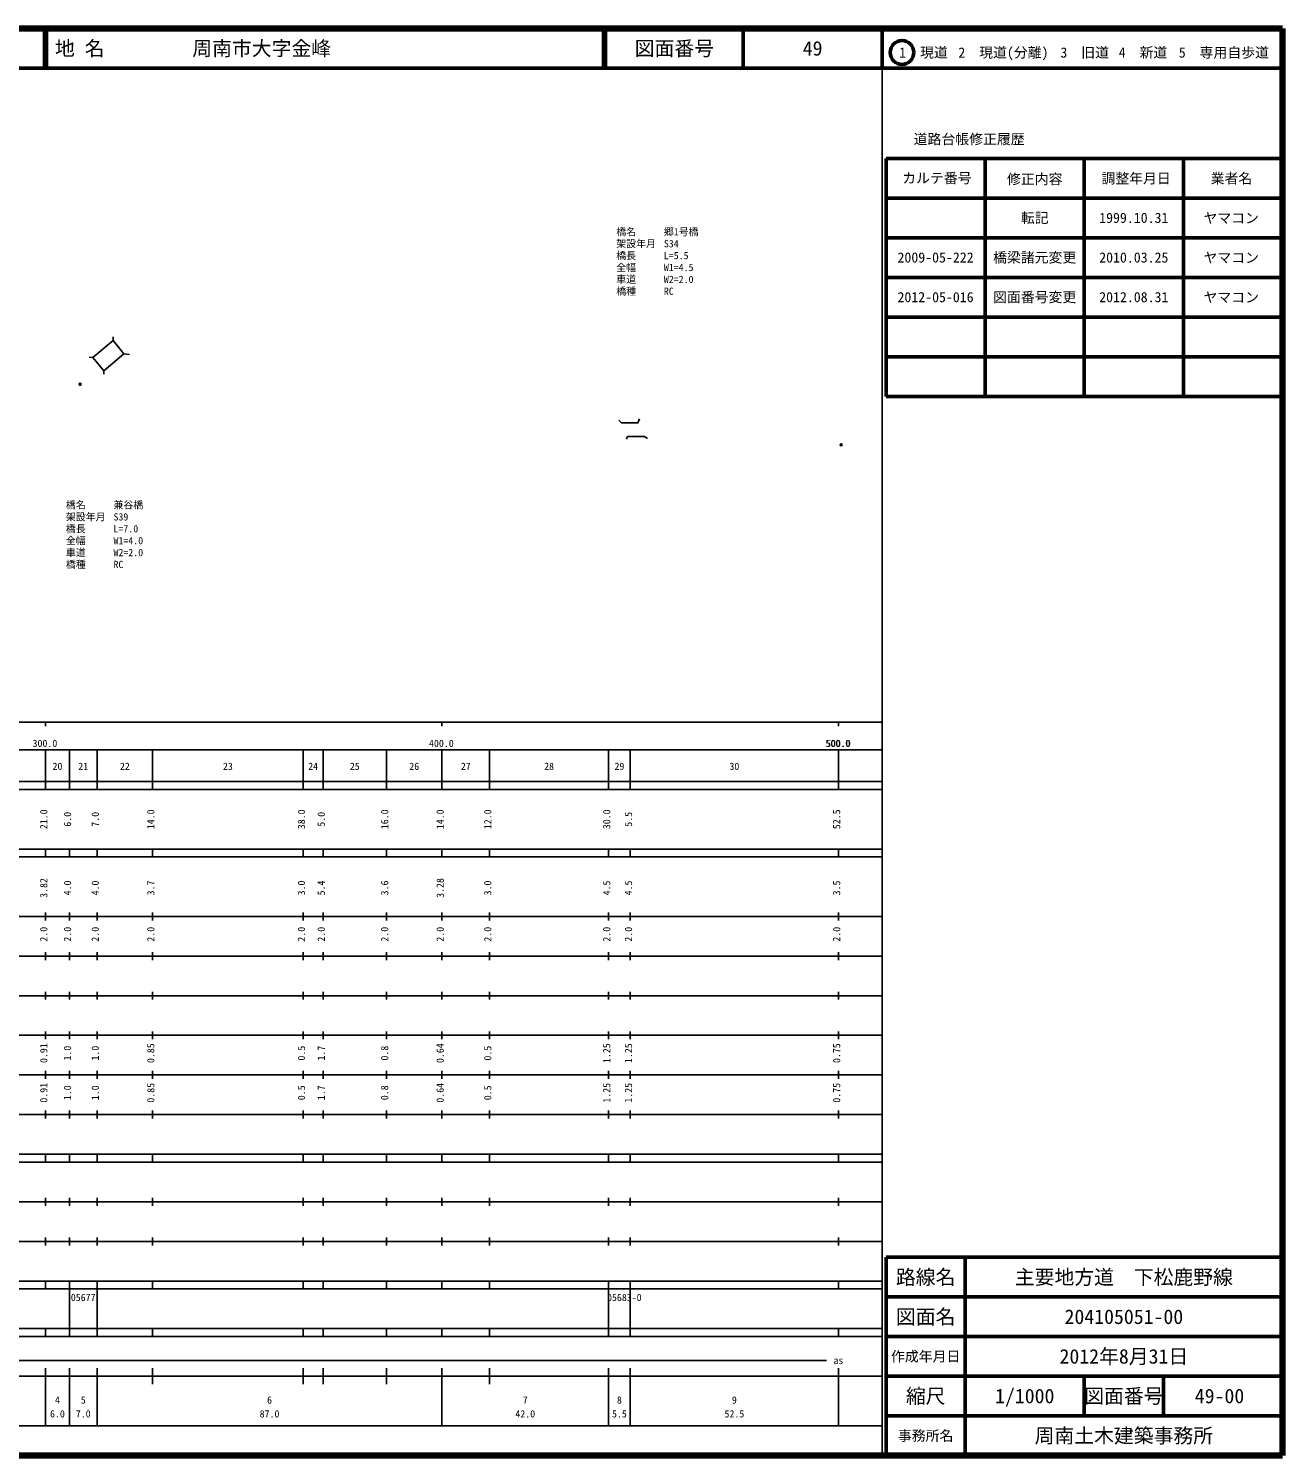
# Model space of a CAD drawing. Units: millimetres on the paper, with parts at other scales. Extents: x 40 to 680, y 20 to 380.
# Drawn here: x 363.7 to 680, y 20 to 380 of the extents above; entities that cross this region are included whole.
import ezdxf
from ezdxf.enums import TextEntityAlignment as Align

# ---------------------------------------------------------------- set-up
doc = ezdxf.new("R2010")
doc.units = ezdxf.units.MM
doc.header["$PDMODE"] = 32
doc.header["$PDSIZE"] = 0.5
for name, color, linetype in [('M-OTRS', 6, 'Continuous'), ('M-STR-HTXT', 7, 'Continuous'), ('M-TTL-TXT', 7, 'Continuous')]:
    doc.layers.add(name, color=color, linetype=linetype)
for name, color, linetype, lineweight in [('M-STR-STR1', 1, 'Continuous', 25), ('M-TTL', 2, 'Continuous', 140), ('M-TTL-BAND', 7, 'Continuous', 25), ('M-TTL-FRAM', 2, 'Continuous', 50), ('M-TTL-LINE', 7, 'Continuous', 50)]:
    doc.layers.add(name, color=color, linetype=linetype, lineweight=lineweight)
doc.styles.add('ＭＳ ゴシック', font='')
doc.styles.get('ＭＳ ゴシック').set_extended_font_data('MS Gothic')

msp = doc.modelspace()

# ---------------------------------------------------------------- linework, layer by layer
at = {"layer": 'M-OTRS'}
for p in [(376.719, 290.24), (568.681, 274.953)]:
    msp.add_point(p, dxfattribs=at)
at = {"layer": 'M-STR-STR1'}
for p, q in [((385.07, 301.285), (387.723, 297.905)), ((382.736, 293.603), (379.895, 297.015))]:
    msp.add_line(p, q, dxfattribs=at)
for points in [[(378.974, 297.054), (379.895, 297.015), (385.07, 301.285), (385.07, 302.196)], [(389.213, 297.791), (387.723, 297.905), (382.736, 293.603), (382.741, 292.817)], [(512.622, 281.186), (513.315, 280.502), (517.436, 280.512), (517.802, 281.493)], [(514.517, 276.376), (514.795, 277.067), (519.113, 277.041), (519.797, 276.565)]]:
    msp.add_lwpolyline(points, dxfattribs=at)
at = {"layer": 'M-TTL'}
for p, q in [((680, 380), (40, 380)), ((680, 20), (680, 380)), ((40, 20), (680, 20))]:
    msp.add_line(p, q, dxfattribs=at)
at = {"layer": 'M-TTL-BAND'}
for p, q in [((579, 20), (579, 370)), ((40, 205), (579, 205)), ((368, 205), (368, 204)), ((468, 205), (468, 204)), ((568, 205), (568, 204)), ((68, 198), (579, 198)), ((368, 188), (368, 198)), ((374, 188), (374, 198)), ((381, 188), (381, 198)), ((395, 188), (395, 198)), ((433, 188), (433, 198)), ((438, 188), (438, 198)), ((454, 188), (454, 198)), ((468, 188), (468, 198)), ((480, 188), (480, 198)), ((510, 188), (510, 198)), ((515.5, 188), (515.5, 198)), ((568, 188), (568, 198)), ((40, 190), (579, 190)), ((40, 188), (579, 188)), ((40, 173), (579, 173)), ((368, 171), (368, 173)), ((374, 171), (374, 173)), ((381, 171), (381, 173)), ((395, 171), (395, 173)), ((433, 171), (433, 173)), ((438, 171), (438, 173)), ((454, 171), (454, 173)), ((468, 171), (468, 173)), ((480, 171), (480, 173)), ((510, 171), (510, 173)), ((515.5, 171), (515.5, 173)), ((568, 171), (568, 173)), ((40, 171), (579, 171)), ((40, 156), (579, 156)), ((368, 155), (368, 157)), ((374, 155), (374, 157)), ((381, 155), (381, 157)), ((395, 155), (395, 157)), ((433, 155), (433, 157)), ((438, 155), (438, 157)), ((454, 155), (454, 157)), ((468, 155), (468, 157)), ((480, 155), (480, 157)), ((510, 155), (510, 157)), ((515.5, 155), (515.5, 157)), ((568, 155), (568, 157)), ((46, 146), (579, 146)), ((368, 145), (368, 147)), ((374, 145), (374, 147)), ((381, 145), (381, 147)), ((395, 145), (395, 147)), ((433, 145), (433, 147)), ((438, 145), (438, 147)), ((454, 145), (454, 147)), ((468, 145), (468, 147)), ((480, 145), (480, 147)), ((510, 145), (510, 147)), ((515.5, 145), (515.5, 147)), ((568, 145), (568, 147)), ((368, 135), (368, 137)), ((374, 135), (374, 137)), ((381, 135), (381, 137)), ((395, 135), (395, 137)), ((433, 135), (433, 137)), ((438, 135), (438, 137)), ((454, 135), (454, 137)), ((468, 135), (468, 137)), ((480, 135), (480, 137)), ((510, 135), (510, 137)), ((515.5, 135), (515.5, 137)), ((568, 135), (568, 137)), ((52, 136), (579, 136)), ((46, 126), (579, 126)), ((368, 125), (368, 127)), ((374, 125), (374, 127)), ((381, 125), (381, 127)), ((395, 125), (395, 127)), ((433, 125), (433, 127)), ((438, 125), (438, 127)), ((454, 125), (454, 127)), ((468, 125), (468, 127)), ((480, 125), (480, 127)), ((510, 125), (510, 127)), ((515.5, 125), (515.5, 127)), ((568, 125), (568, 127)), ((52, 116), (579, 116)), ((368, 115), (368, 117)), ((374, 115), (374, 117)), ((381, 115), (381, 117)), ((395, 115), (395, 117)), ((433, 115), (433, 117)), ((438, 115), (438, 117)), ((454, 115), (454, 117)), ((468, 115), (468, 117)), ((480, 115), (480, 117)), ((510, 115), (510, 117)), ((515.5, 115), (515.5, 117)), ((568, 115), (568, 117)), ((46, 106), (579, 106)), ((368, 105), (368, 107)), ((374, 105), (374, 107)), ((381, 105), (381, 107)), ((395, 105), (395, 107)), ((433, 105), (433, 107)), ((438, 105), (438, 107)), ((454, 105), (454, 107)), ((468, 105), (468, 107)), ((480, 105), (480, 107)), ((510, 105), (510, 107)), ((515.5, 105), (515.5, 107)), ((568, 105), (568, 107)), ((40, 96), (579, 96)), ((40, 94), (579, 94)), ((368, 94), (368, 96)), ((374, 94), (374, 96)), ((381, 94), (381, 96)), ((395, 94), (395, 96)), ((433, 94), (433, 96)), ((438, 94), (438, 96)), ((454, 94), (454, 96)), ((468, 94), (468, 96)), ((480, 94), (480, 96)), ((510, 94), (510, 96)), ((515.5, 94), (515.5, 96)), ((568, 94), (568, 96)), ((49, 84), (579, 84)), ((368, 83), (368, 85)), ((374, 83), (374, 85)), ((381, 83), (381, 85)), ((395, 83), (395, 85)), ((433, 83), (433, 85)), ((438, 83), (438, 85)), ((454, 83), (454, 85)), ((468, 83), (468, 85)), ((480, 83), (480, 85)), ((510, 83), (510, 85)), ((515.5, 83), (515.5, 85)), ((568, 83), (568, 85)), ((40, 74), (579, 74)), ((368, 73), (368, 75)), ((374, 73), (374, 75)), ((381, 73), (381, 75)), ((395, 73), (395, 75)), ((433, 73), (433, 75)), ((438, 73), (438, 75)), ((454, 73), (454, 75)), ((468, 73), (468, 75)), ((480, 73), (480, 75)), ((510, 73), (510, 75)), ((515.5, 73), (515.5, 75)), ((568, 73), (568, 75)), ((40, 64), (579, 64)), ((40, 62), (579, 62)), ((368, 62), (368, 64)), ((374, 62), (374, 64)), ((374, 52), (374, 62)), ((381, 62), (381, 64)), ((381, 52), (381, 62)), ((395, 62), (395, 64)), ((433, 62), (433, 64)), ((438, 62), (438, 64)), ((454, 62), (454, 64)), ((468, 62), (468, 64)), ((480, 62), (480, 64)), ((510, 62), (510, 64)), ((510, 52), (510, 62)), ((515.5, 62), (515.5, 64)), ((515.5, 52), (515.5, 62)), ((568, 62), (568, 64)), ((40, 52), (579, 52)), ((368, 50), (368, 52)), ((374, 50), (374, 52)), ((381, 50), (381, 52)), ((395, 50), (395, 52)), ((433, 50), (433, 52)), ((438, 50), (438, 52)), ((454, 50), (454, 52)), ((468, 50), (468, 52)), ((480, 50), (480, 52)), ((510, 50), (510, 52)), ((515.5, 50), (515.5, 52)), ((568, 50), (568, 52)), ((40, 50), (579, 50)), ((71, 44), (565, 44)), ((40, 40), (579, 40)), ((368, 27.5), (368, 42)), ((374, 27.5), (374, 42)), ((381, 27.5), (381, 42)), ((395, 38), (395, 42)), ((433, 38), (433, 42)), ((438, 38), (438, 42)), ((454, 38), (454, 42)), ((468, 27.5), (468, 42)), ((480, 38), (480, 42)), ((510, 27.5), (510, 42)), ((515.5, 27.5), (515.5, 42)), ((568, 27.5), (568, 42)), ((68, 27.5), (579, 27.5))]:
    msp.add_line(p, q, dxfattribs=at)
at = {"layer": 'M-TTL-FRAM'}
for p, q in [((580, 347.197), (580, 287.197)), ((580, 347.197), (680, 347.197)), ((580, 287.197), (680, 287.197)), ((680, 70), (580, 70)), ((580, 70), (580, 20))]:
    msp.add_line(p, q, dxfattribs=at)
at = {"layer": 'M-TTL-LINE'}
for p, q in [((367.75, 380), (367.75, 370)), ((368.25, 380), (368.25, 370)), ((508.747, 380), (508.747, 370)), ((509.247, 380), (509.247, 370)), ((543.997, 380), (543.997, 370)), ((579, 380), (579, 370)), ((40, 370), (680, 370)), ((605, 347.197), (605, 287.197)), ((630, 347.197), (630, 287.197)), ((655, 347.197), (655, 287.197)), ((580, 337.197), (680, 337.197)), ((580, 327.197), (680, 327.197)), ((580, 317.197), (680, 317.197)), ((580, 307.197), (680, 307.197)), ((580, 297.197), (680, 297.197)), ((600, 70), (600, 20)), ((680, 60), (580, 60)), ((680, 50), (580, 50)), ((680, 40), (580, 40)), ((630, 40), (630, 30)), ((650, 40), (650, 30)), ((680, 30), (580, 30))]:
    msp.add_line(p, q, dxfattribs=at)
msp.add_circle((584.031, 373.958), 3, dxfattribs=at)

# ---------------------------------------------------------------- texts
at = {"layer": 'M-STR-HTXT', "style": 'ＭＳ ゴシック'}
for s, p in [('橋名', (511.959, 327.258)), ('郷1号橋', (523.959, 327.258)), ('架設年月', (511.959, 324.258)), ('S34', (523.959, 324.258)), ('橋長', (511.959, 321.258)), ('全幅', (511.959, 318.258)), ('W1=4.5', (523.959, 318.258)), ('L=5.5', (523.959, 321.258)), ('車道', (511.959, 315.258)), ('W2=2.0', (523.959, 315.258)), ('橋種', (511.959, 312.258)), ('RC', (523.959, 312.258)), ('橋名', (373.137, 258.331)), ('兼谷橋', (385.137, 258.331)), ('架設年月', (373.137, 255.331)), ('S39', (385.137, 255.331)), ('橋長', (373.137, 252.331)), ('L=7.0', (385.137, 252.331)), ('全幅', (373.137, 249.331)), ('車道', (373.137, 246.331)), ('W1=4.0', (385.137, 249.331)), ('W2=2.0', (385.137, 246.331)), ('橋種', (373.137, 243.331)), ('RC', (385.137, 243.331))]:
    msp.add_text(s, height=1.833, dxfattribs=at).set_placement(p, align=Align.BOTTOM_LEFT)
at = {"layer": 'M-TTL-BAND', "style": 'ＭＳ ゴシック'}
for s, p in [('300.0', (367.844, 198.195)), ('400.0', (467.844, 198.195)), ('500.0', (567.844, 198.195)), ('500.0', (568, 198.195)), ('20', (371, 192.405)), ('21', (377.5, 192.405)), ('22', (388, 192.405)), ('23', (414, 192.405)), ('24', (435.5, 192.405)), ('25', (446, 192.405)), ('26', (461, 192.405)), ('27', (474, 192.405)), ('28', (495, 192.405)), ('29', (512.75, 192.405)), ('30', (541.75, 192.405)), ('as', (568, 42.5)), ('4', (371, 32.523)), ('5', (377.5, 32.523)), ('6', (424.5, 32.523)), ('7', (489, 32.523)), ('8', (512.75, 32.523)), ('9', (541.75, 32.523)), ('6.0', (371, 29.033)), ('7.0', (377.5, 29.033)), ('87.0', (424.5, 29.033)), ('42.0', (489, 29.033)), ('5.5', (512.75, 29.033)), ('52.5', (541.75, 29.033))]:
    msp.add_text(s, height=1.833, dxfattribs=at).set_placement(p, align=Align.BOTTOM_CENTER)
for s, p in [('21.0', (369, 180.5)), ('6.0', (375, 180.5)), ('7.0', (382, 180.5)), ('14.0', (396, 180.5)), ('38.0', (434, 180.5)), ('5.0', (439, 180.5)), ('16.0', (455, 180.5)), ('14.0', (469, 180.5)), ('12.0', (481, 180.5)), ('30.0', (511, 180.5)), ('5.5', (516.5, 180.5)), ('52.5', (569, 180.5)), ('3.82', (369, 163.174)), ('4.0', (375, 163.174)), ('4.0', (382, 163.174)), ('3.7', (396, 163.174)), ('3.0', (434, 163.174)), ('5.4', (439, 163.174)), ('3.6', (455, 163.174)), ('3.28', (469, 163.174)), ('3.0', (481, 163.174)), ('4.5', (511, 163.174)), ('4.5', (516.5, 163.174)), ('3.5', (569, 163.174)), ('2.0', (369, 151.5)), ('2.0', (375, 151.5)), ('2.0', (382, 151.5)), ('2.0', (396, 151.5)), ('2.0', (434, 151.5)), ('2.0', (439, 151.5)), ('2.0', (455, 151.5)), ('2.0', (469, 151.5)), ('2.0', (481, 151.5)), ('2.0', (511, 151.5)), ('2.0', (516.5, 151.5)), ('2.0', (569, 151.5)), ('0.91', (369, 121.5)), ('1.0', (375, 121.5)), ('1.0', (382, 121.5)), ('0.85', (396, 121.5)), ('0.5', (434, 121.5)), ('1.7', (439, 121.5)), ('0.8', (455, 121.5)), ('0.64', (469, 121.5)), ('0.5', (481, 121.5)), ('1.25', (511, 121.5)), ('1.25', (516.5, 121.5)), ('0.75', (569, 121.5)), ('0.91', (369, 111.5)), ('1.0', (375, 111.5)), ('1.0', (382, 111.5)), ('0.85', (396, 111.5)), ('0.5', (434, 111.5)), ('1.7', (439, 111.5)), ('0.8', (455, 111.5)), ('0.64', (469, 111.5)), ('0.5', (481, 111.5)), ('1.25', (511, 111.5)), ('1.25', (516.5, 111.5)), ('0.75', (569, 111.5))]:
    msp.add_text(s, height=1.833, rotation=90, dxfattribs=at).set_placement(p, align=Align.BOTTOM_CENTER)
for s, p in [('05677', (374.375, 58.405)), ('05683-0', (509.625, 58.405))]:
    msp.add_text(s, height=1.833, dxfattribs=at).set_placement(p, align=Align.BOTTOM_LEFT)
at = {"layer": 'M-TTL-TXT', "style": 'ＭＳ ゴシック'}
for s, p in [('地 名', (370.38, 375)), ('周南市大字金峰', (405.024, 375))]:
    msp.add_text(s, height=3.666, dxfattribs=at).set_placement(p, align=Align.MIDDLE_LEFT)
for s, height, p in [('図面番号', 3.666, (526.622, 375)), ('49', 3.666, (561.497, 375)), ('1\u3000現道', 2.566, (589.448, 373.958)), ('2\u3000現道(分離)', 2.566, (609.619, 373.958)), ('3\u3000旧道', 2.566, (630.121, 373.958)), ('4\u3000新道', 2.566, (644.824, 373.958)), ('5\u3000専用自歩道', 2.566, (665.228, 373.958)), ('道路台帳修正履歴', 2.566, (600.968, 352.113)), ('カルテ番号', 2.566, (592.839, 342.277)), ('修正内容', 2.566, (617.509, 342.023)), ('調整年月日', 2.566, (643.089, 342.197)), ('業者名', 2.566, (667.134, 342.197)), ('転記', 2.566, (617.5, 332.245)), ('1999.10.31', 2.566, (642.5, 332.245)), ('ヤマコン', 2.566, (667.077, 332.189)), ('2009-05-222', 2.566, (592.5, 322.245)), ('橋梁諸元変更', 2.566, (617.5, 322.245)), ('2010.03.25', 2.566, (642.5, 322.245)), ('ヤマコン', 2.566, (667.077, 322.189)), ('2012-05-016', 2.566, (592.5, 312.245)), ('図面番号変更', 2.566, (617.5, 312.245)), ('2012.08.31', 2.566, (642.5, 312.245)), ('ヤマコン', 2.566, (667.077, 312.189)), ('路線名', 3.666, (590, 65)), ('路線名', 3.666, (590, 65)), ('主要地方道\u3000下松鹿野線', 3.666, (640, 65)), ('図面名', 3.666, (590, 55)), ('図面名', 3.666, (590, 55)), ('204105051-00', 3.666, (640, 55)), ('2012年8月31日', 3.666, (640, 45)), ('作成年月日', 2.566, (590, 45)), ('作成年月日', 2.566, (590, 45)), ('縮尺', 3.666, (590, 35)), ('縮尺', 3.666, (590, 35)), ('1/1000', 3.666, (615, 35)), ('図面番号', 3.666, (640, 35)), ('図面番号', 3.666, (640, 35)), ('49-00', 3.666, (664.125, 35)), ('事務所名', 2.566, (590, 25)), ('事務所名', 2.566, (590, 25)), ('周南土木建築事務所', 3.666, (640, 25))]:
    msp.add_text(s, height=height, dxfattribs=at).set_placement(p, align=Align.MIDDLE_CENTER)

doc.saveas('drawing.dxf')
